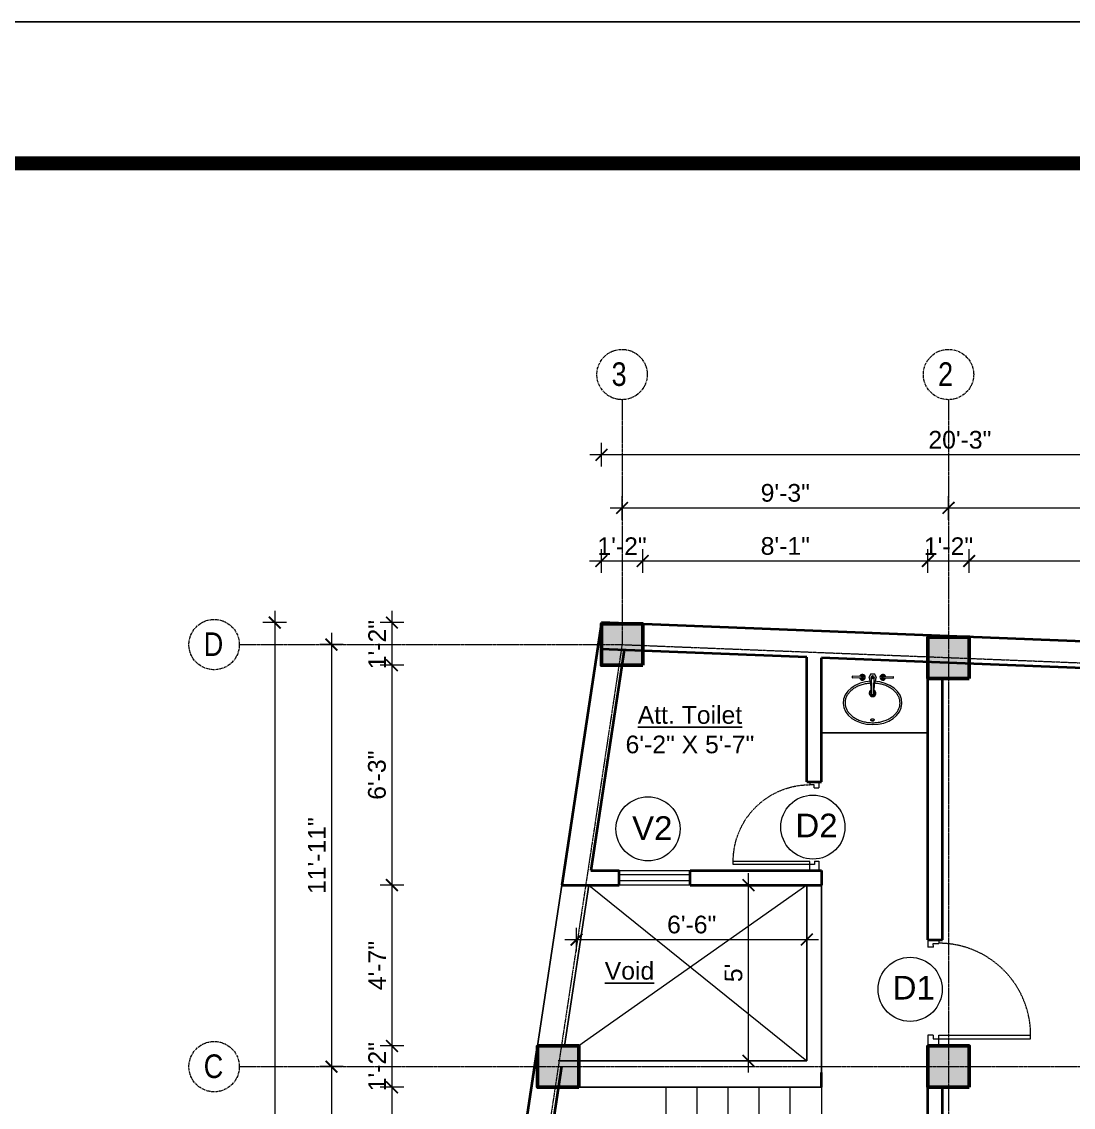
# Model space of a CAD drawing. Header units: inches. Extents: x 137851 to 141026, y -21374 to -19129.
# Drawn here: x 139412.5 to 139768.7, y -19496.7 to -19128.7 of the extents above; entities that cross this region are included whole.
import ezdxf

# ---------------------------------------------------------------- set-up
doc = ezdxf.new("R2010")
doc.units = ezdxf.units.IN
doc.header["$LTSCALE"] = 0.5
doc.header["$MEASUREMENT"] = 0
doc.header["$PDMODE"] = 66
doc.linetypes.add('CENTER', pattern=[2, 1.25, -0.25, 0.25, -0.25])
doc.linetypes.add('HIDDEN', pattern=[0.375, 0.25, -0.125])
for name, color, linetype, lineweight in [('Annotate-Lite.w', 177, 'Continuous', 9), ('Annotations-Bold.w', 177, 'Continuous', 13), ('C-COLUMN', 1, 'Continuous', 50), ('DIM 1-100', 4, 'Continuous', 13), ('Door-Window.w', 4, 'Continuous', 15), ('Fittings', 9, 'Continuous', 5), ('hatch', 9, 'Continuous', 5), ('stair', 132, 'Continuous', 13), ('TEXT', 220, 'Continuous', 9), ('Toilet', 7, 'Continuous', 25), ('wall', 1, 'Continuous', 40), ('wall light', 6, 'Continuous', 25), ('window', 4, 'Continuous', 13)]:
    doc.layers.add(name, color=color, linetype=linetype, lineweight=lineweight)
doc.layers.add('furniture', color=31, linetype='Continuous')
doc.styles.add('ARAIL', font='ARIALN.TTF')
doc.styles.add('arial.', font='arial.ttf')
doc.styles.add('gaurav', font='arial.ttf')
doc.styles.get("Standard").update_dxf_attribs({"font": 'arial.ttf'})
doc.dimstyles.new('1 by 96', dxfattribs={"dimtxt": 6, "dimasz": 4, "dimexe": 4, "dimexo": 4, "dimgap": 2, "dimtad": 1, "dimdec": 0, "dimzin": 0, "dimdsep": 46, "dimlunit": 4, "dimtxsty": 'Standard', "dimblk": 'ARCHTICK', "dimcen": 0, "dimdle": 4, "dimadec": 0, "dimazin": 0, "dimtfac": 1, "dimtdec": 0, "dimtix": 1, "dimtofl": 0, "dimtmove": 1, "dimatfit": 3, "dimldrblk": 'ARCHTICK', "dimfxl": 4, "dimfxlon": 1, "dimtolj": 1, "dimtzin": 0, "dimlwd": -1, "dimlwe": -1, "dimarcsym": 0})

# ---------------------------------------------------------------- blocks, each defined once
blk = doc.blocks.new('3-0')
at = {"ltscale": 3}
for p, q in [((11063.05, 10097.68), (11065.97, 10099.9)), ((11065.97, 10099.9), (11066.71, 10098.92)), ((11063.05, 10097.68), (11064.53, 10095.73)), ((11065.99, 10096.84), (11064.53, 10095.73)), ((11065.25, 10097.81), (11066.71, 10098.92)), ((11065.99, 10096.84), (11065.25, 10097.81)), ((11085.5, 10074.13), (11110.32, 10092.96)), ((11111.05, 10091.97), (11110.32, 10092.96)), ((11086.24, 10073.15), (11111.05, 10091.97)), ((11086.24, 10073.15), (11085.5, 10074.13)), ((11084.04, 10073.02), (11082.57, 10071.91)), ((11082.57, 10071.91), (11084.79, 10068.98)), ((11084.04, 10073.02), (11084.78, 10072.04)), ((11084.78, 10072.04), (11086.24, 10073.15)), ((11084.79, 10068.98), (11087.72, 10071.2)), ((11087.72, 10071.2), (11086.24, 10073.15))]:
    blk.add_line(p, q, dxfattribs=at)
at = {"layer": 'Door-Window.w', "color": 9, "linetype": 'HIDDEN', "lineweight": 18}
blk.add_arc((11085.5, 10074.13), 31.16, 37.1906, 127.1465, dxfattribs=at)
blk = doc.blocks.new('A$C604E024C')
at = {"linetype": 'ByBlock'}
for p, q in [((-107, 6), (-198, 9)), ((-101, 4), (-101, -4)), ((-101, 4), (-101, 1)), ((-101, 4), (-101, 4)), ((-101, 1), (-97, 1)), ((-101, 0), (-101, -4)), ((-101, 0), (-97, 0)), ((-97, 4), (-97, 1)), ((-97, 4), (-96, 4)), ((-96, 4), (-96, -4)), ((-6, 4), (-6, -4)), ((-6, 4), (-5, 4)), ((-5, 4), (-5, -4)), ((0, 13), (0, -13)), ((1, 4), (1, -4)), ((1, 4), (3, 4)), ((2, 4), (2, 1)), ((2, 4), (3, 4)), ((2, 1), (3, 1)), ((100, 2), (101, 2)), ((107, 6), (198, 9)), ((199, 8), (199, -8)), ((-107, -6), (-198, -9)), ((-101, -4), (-101, -4)), ((-101, -4), (-101, -4)), ((-97, 0), (-97, -4)), ((-97, -4), (-96, -4)), ((-96, -4), (-96, -4)), ((-6, -4), (-1, -4)), ((-5, -4), (-1, -4)), ((-1, -4), (-1, -4)), ((1, -4), (3, -4)), ((2, 0), (2, -4)), ((2, 0), (3, 0)), ((2, -4), (3, -4)), ((100, -2), (101, -2)), ((107, -6), (198, -9))]:
    blk.add_line(p, q, dxfattribs=at)
for points in [[(35, -3), (35, -3, 0.267949), (35, 2), (20, 29, 0.267949), (15, 31), (-15, 31, 0.267949), (-20, 29), (-35, 2, 0.267949), (-35, -3)], [(0, 13), (-5, 13, 0.267949), (-9, 10), (-13, 2, 0.267949), (-13, -3), (-9, -10, 0.267949), (-5, -13), (0, -13)], [(0, 13), (5, 13, -0.267949), (9, 10), (13, 2, -0.267949), (13, -3), (9, -10, -0.267949), (5, -13), (0, -13)], [(-15, -149, 0.267949), (-15, -154), (-9, -163, 0.267949), (-5, -166), (0, -166)], [(15, -149, -0.267949), (15, -154), (9, -163, -0.267949), (5, -166), (0, -166)]]:
    blk.add_lwpolyline(points, format="xyb", dxfattribs=at)
for centre, radius, start, end in [((-148, 0), 51.6, 171.6285, 188.3715), ((-198, 8), 1, 88.5767, 180), ((-99, 0), 27.8, 193.9353, 166.0647), ((-99, 0), 16.1, 203.4772, 156.5228), ((-99, 0), 13.6, 207.8254, 152.1746), ((-99, 0), 10.7, 215.7665, 144.2335), ((3, 2), 1.6, 270, 90.0142), ((3, 2), 2.2, 301.4048, 90), ((3, -2), 2.5, 270, 62.7097), ((99, 0), 27.8, 13.9353, 346.0647), ((99, 0), 16.1, 23.4772, 336.5228), ((99, 0), 13.6, 27.8254, 332.1746), ((99, 0), 10.7, 35.7665, 324.2335), ((198, 8), 1, 0, 91.4233), ((-198, -8), 1, 180, 271.4233), ((-325, -117), 312, 354.1333, 21.5654), ((-1093, -110), 1085, 357.1828, 5.6778), ((3, -2), 1.9, 270, 90), ((1084, -109), 1075, 174.3028, 182.8736), ((325, -117), 312, 158.4157, 185.9255), ((198, -8), 1, 268.5767, 0)]:
    blk.add_arc(centre, radius, start, end, dxfattribs=at)
blk.add_ellipse((99, 0), major_axis=(0, 4.4), ratio=0.647537, start_param=-0.996154, end_param=4.137747, dxfattribs=at)
blk.add_open_spline([(100, 2), (100, 3), (100, 3), (100, 3), (99, 4), (99, 4), (99, 4), (99, 4), (98, 4), (98, 4), (98, 3), (97, 3), (97, 3), (97, 2), (97, 2), (96, 1), (96, 0), (96, 0), (96, -2), (97, -2), (97, -3), (97, -3), (98, -4), (98, -4), (99, -4), (99, -4), (99, -4), (100, -3), (100, -3), (100, -3), (100, -2)], degree=3, knots=[5.296065, 5.296065, 5.296065, 5.296065, 5.668493, 5.668493, 6.044953, 6.044953, 6.283185, 6.283185, 6.283185, 6.618814, 6.618814, 6.954443, 6.954443, 7.290072, 7.290072, 7.6257, 7.6257, 8.094621, 8.094621, 8.563542, 8.563542, 8.940002, 8.940002, 9.316461, 9.316461, 9.692921, 9.692921, 10.069381, 10.069381, 10.411893, 10.411893, 10.411893, 10.411893], dxfattribs=at)
blk = doc.blocks.new('basin')
for radius, start, end in [(1.14, 113.503, 66.2712), (0.79, 126.715, 52.8739)]:
    blk.add_arc((134195.31, -39122.53), radius, start, end)
blk.add_ellipse((134195.31, -39125.83), major_axis=(-9.97, 0), ratio=0.736887, start_param=4.757716, end_param=10.948885)
blk.add_ellipse((134195.31, -39131.57), major_axis=(0.448, 0), ratio=0.674502)
for points, knots in [([(134194.69, -39119.15), (134194.32, -39119.17), (134193.96, -39119.2), (134193.09, -39119.32), (134192.57, -39119.42), (134191.58, -39119.69), (134191.1, -39119.85), (134190.19, -39120.23), (134189.76, -39120.45), (134188.95, -39120.93), (134188.57, -39121.2), (134187.89, -39121.77), (134187.59, -39122.07), (134187.06, -39122.71), (134186.83, -39123.04), (134186.45, -39123.73), (134186.3, -39124.08), (134186.09, -39124.79), (134186.03, -39125.15), (134185.99, -39125.61), (134185.99, -39125.72), (134185.99, -39125.83), (134185.99, -39126.08), (134186.01, -39126.34), (134186.11, -39126.94), (134186.2, -39127.29), (134186.47, -39127.97), (134186.64, -39128.31), (134187.06, -39128.96), (134187.31, -39129.28), (134187.88, -39129.88), (134188.2, -39130.16), (134188.9, -39130.7), (134189.28, -39130.94), (134190.1, -39131.39), (134190.53, -39131.59), (134191.45, -39131.93), (134191.92, -39132.08), (134192.9, -39132.31), (134193.4, -39132.4), (134194.43, -39132.51), (134194.94, -39132.53), (134195.97, -39132.52), (134196.49, -39132.48), (134197.5, -39132.35), (134198, -39132.25), (134198.97, -39132), (134199.44, -39131.84), (134200.34, -39131.48), (134200.76, -39131.27), (134201.56, -39130.8), (134201.93, -39130.55), (134202.61, -39130), (134202.91, -39129.71), (134203.45, -39129.1), (134203.69, -39128.78), (134204.08, -39128.12), (134204.24, -39127.78), (134204.48, -39127.09), (134204.56, -39126.74), (134204.64, -39126.04), (134204.64, -39125.69), (134204.57, -39124.98), (134204.49, -39124.62), (134204.25, -39123.91), (134204.09, -39123.56), (134203.69, -39122.89), (134203.45, -39122.56), (134202.89, -39121.93), (134202.58, -39121.63), (134201.88, -39121.07), (134201.49, -39120.81), (134200.67, -39120.35), (134200.22, -39120.13), (134199.3, -39119.77), (134198.81, -39119.62), (134197.81, -39119.37), (134197.29, -39119.28), (134196.49, -39119.19), (134196.22, -39119.16), (134195.94, -39119.15)], [4.778413, 4.778413, 4.778413, 4.778413, 4.89303, 4.89303, 5.060537, 5.060537, 5.228045, 5.228045, 5.395552, 5.395552, 5.56306, 5.56306, 5.730567, 5.730567, 5.898075, 5.898075, 6.065582, 6.065582, 6.233089, 6.233089, 6.283185, 6.283185, 6.283185, 6.401225, 6.401225, 6.564378, 6.564378, 6.727532, 6.727532, 6.890685, 6.890685, 7.053839, 7.053839, 7.216992, 7.216992, 7.380146, 7.380146, 7.543299, 7.543299, 7.706452, 7.706452, 7.869606, 7.869606, 8.032759, 8.032759, 8.195913, 8.195913, 8.359066, 8.359066, 8.52222, 8.52222, 8.685373, 8.685373, 8.848527, 8.848527, 9.01168, 9.01168, 9.174834, 9.174834, 9.337987, 9.337987, 9.501141, 9.501141, 9.668648, 9.668648, 9.836155, 9.836155, 10.003663, 10.003663, 10.17117, 10.17117, 10.338678, 10.338678, 10.506185, 10.506185, 10.673693, 10.673693, 10.8412, 10.8412, 10.929386, 10.929386, 10.929386, 10.929386]), ([(134195.86, -39131.57), (134195.86, -39131.55), (134195.86, -39131.52), (134195.84, -39131.46), (134195.83, -39131.44), (134195.79, -39131.36), (134195.75, -39131.32), (134195.66, -39131.25), (134195.6, -39131.23), (134195.46, -39131.18), (134195.36, -39131.16), (134195.17, -39131.17), (134195.07, -39131.2), (134194.94, -39131.27), (134194.9, -39131.3), (134194.83, -39131.37), (134194.8, -39131.4), (134194.77, -39131.48), (134194.76, -39131.52), (134194.75, -39131.6), (134194.76, -39131.65), (134194.79, -39131.73), (134194.81, -39131.76), (134194.87, -39131.83), (134194.9, -39131.86), (134194.98, -39131.9), (134195.02, -39131.92), (134195.15, -39131.97), (134195.25, -39131.99), (134195.44, -39131.98), (134195.54, -39131.95), (134195.67, -39131.89), (134195.72, -39131.85), (134195.79, -39131.78), (134195.81, -39131.75), (134195.85, -39131.67), (134195.86, -39131.63), (134195.86, -39131.58), (134195.86, -39131.58), (134195.86, -39131.57)], [0, 0, 0, 0, 0.188397, 0.188397, 0.376794, 0.376794, 0.73698, 0.73698, 1.097166, 1.097166, 1.657793, 1.657793, 2.21842, 2.21842, 2.564182, 2.564182, 2.840364, 2.840364, 3.116547, 3.116547, 3.39273, 3.39273, 3.668913, 3.668913, 3.945096, 3.945096, 4.221279, 4.221279, 4.783807, 4.783807, 5.346334, 5.346334, 5.697184, 5.697184, 5.974645, 5.974645, 6.252106, 6.252106, 6.283185, 6.283185, 6.283185, 6.283185])]:
    blk.add_open_spline(points, degree=3, knots=knots)
at = {"xscale": 0.03499430959345774, "yscale": 0.03499430959345774, "zscale": 0.03499430959345774, "rotation": 359.9929103328581}
blk.add_blockref('A$C604E024C', (134195.31, -39117.12), dxfattribs=at)
blk = doc.blocks.new('_ArchTick')
at = {"color": 0, "linetype": 'ByBlock', "const_width": 0.15}
blk.add_lwpolyline([(-0.5, -0.5), (0.5, 0.5)], dxfattribs=at)
blk = doc.blocks.new('*D211')
at = {"layer": 'Defpoints', "color": 0, "transparency": 16777216}
for p in [(139622.87, -19311.49), (139608.87, -19332.83), (139622.87, -19332.83)]:
    blk.add_point(p, dxfattribs=at)
at = {"layer": 'DIM 1-100', "color": 0, "transparency": 16777216}
for p, q in [((139608.87, -19315.49), (139608.87, -19307.49)), ((139622.87, -19315.49), (139622.87, -19307.49)), ((139604.87, -19311.49), (139626.87, -19311.49))]:
    blk.add_line(p, q, dxfattribs=at)
at = {"layer": 'DIM 1-100', "color": 0, "transparency": 16777216, "xscale": 4, "yscale": 4, "zscale": 4, "rotation": 180}
blk.add_blockref('_ArchTick', (139608.87, -19311.49), dxfattribs=at)
at = {"layer": 'DIM 1-100', "color": 0, "transparency": 16777216, "xscale": 4, "yscale": 4, "zscale": 4}
blk.add_blockref('_ArchTick', (139622.87, -19311.49), dxfattribs=at)
at = {"layer": 'DIM 1-100', "color": 0, "transparency": 16777216, "insert": (139615.87, -19306.48), "char_height": 6, "attachment_point": 5}
blk.add_mtext('\\A1;1\'-2"', dxfattribs=at)
blk = doc.blocks.new('*D212')
at = {"layer": 'Defpoints', "color": 0, "transparency": 16777216}
for p in [(139719.47, -19311.49), (139622.87, -19332.83), (139719.47, -19337.27)]:
    blk.add_point(p, dxfattribs=at)
at = {"layer": 'DIM 1-100', "color": 0, "transparency": 16777216}
for p, q in [((139622.87, -19315.49), (139622.87, -19307.49)), ((139719.47, -19315.49), (139719.47, -19307.49)), ((139618.87, -19311.49), (139723.47, -19311.49))]:
    blk.add_line(p, q, dxfattribs=at)
at = {"layer": 'DIM 1-100', "color": 0, "transparency": 16777216, "xscale": 4, "yscale": 4, "zscale": 4, "rotation": 180}
blk.add_blockref('_ArchTick', (139622.87, -19311.49), dxfattribs=at)
at = {"layer": 'DIM 1-100', "color": 0, "transparency": 16777216, "xscale": 4, "yscale": 4, "zscale": 4}
blk.add_blockref('_ArchTick', (139719.47, -19311.49), dxfattribs=at)
at = {"layer": 'DIM 1-100', "color": 0, "transparency": 16777216, "insert": (139671.17, -19306.43), "char_height": 6, "attachment_point": 5}
blk.add_mtext('\\A1;8\'-1"', dxfattribs=at)
blk = doc.blocks.new('*D213')
at = {"layer": 'Defpoints', "color": 0, "transparency": 16777216}
for p in [(139733.47, -19311.49), (139719.47, -19337.27), (139733.47, -19337.27)]:
    blk.add_point(p, dxfattribs=at)
at = {"layer": 'DIM 1-100', "color": 0, "transparency": 16777216}
for p, q in [((139719.47, -19315.49), (139719.47, -19307.49)), ((139733.47, -19315.49), (139733.47, -19307.49)), ((139715.47, -19311.49), (139737.47, -19311.49))]:
    blk.add_line(p, q, dxfattribs=at)
at = {"layer": 'DIM 1-100', "color": 0, "transparency": 16777216, "xscale": 4, "yscale": 4, "zscale": 4, "rotation": 180}
blk.add_blockref('_ArchTick', (139719.47, -19311.49), dxfattribs=at)
at = {"layer": 'DIM 1-100', "color": 0, "transparency": 16777216, "xscale": 4, "yscale": 4, "zscale": 4}
blk.add_blockref('_ArchTick', (139733.47, -19311.49), dxfattribs=at)
at = {"layer": 'DIM 1-100', "color": 0, "transparency": 16777216, "insert": (139726.47, -19306.48), "char_height": 6, "attachment_point": 5}
blk.add_mtext('\\A1;1\'-2"', dxfattribs=at)
blk = doc.blocks.new('*D214')
at = {"layer": 'Defpoints', "color": 0, "transparency": 16777216}
for p in [(139837.7, -19311.49), (139733.47, -19337.27), (139837.7, -19341.93)]:
    blk.add_point(p, dxfattribs=at)
at = {"layer": 'DIM 1-100', "color": 0, "transparency": 16777216}
for p, q in [((139733.47, -19315.49), (139733.47, -19307.49)), ((139837.7, -19315.49), (139837.7, -19307.49)), ((139729.47, -19311.49), (139841.7, -19311.49))]:
    blk.add_line(p, q, dxfattribs=at)
at = {"layer": 'DIM 1-100', "color": 0, "transparency": 16777216, "xscale": 4, "yscale": 4, "zscale": 4, "rotation": 180}
blk.add_blockref('_ArchTick', (139733.47, -19311.49), dxfattribs=at)
at = {"layer": 'DIM 1-100', "color": 0, "transparency": 16777216, "xscale": 4, "yscale": 4, "zscale": 4}
blk.add_blockref('_ArchTick', (139837.7, -19311.49), dxfattribs=at)
at = {"layer": 'DIM 1-100', "color": 0, "transparency": 16777216, "insert": (139785.58, -19306.43), "char_height": 6, "attachment_point": 5}
blk.add_mtext('\\A1;8\'-8"', dxfattribs=at)
blk = doc.blocks.new('*D216')
at = {"layer": 'Defpoints', "color": 0, "transparency": 16777216}
for p in [(139726.47, -19293.49), (139615.87, -19332.83), (139726.47, -19336.99)]:
    blk.add_point(p, dxfattribs=at)
at = {"layer": 'DIM 1-100', "color": 0, "transparency": 16777216}
for p, q in [((139615.87, -19297.49), (139615.87, -19289.49)), ((139726.47, -19297.49), (139726.47, -19289.49)), ((139611.87, -19293.49), (139730.47, -19293.49))]:
    blk.add_line(p, q, dxfattribs=at)
at = {"layer": 'DIM 1-100', "color": 0, "transparency": 16777216, "xscale": 4, "yscale": 4, "zscale": 4, "rotation": 180}
blk.add_blockref('_ArchTick', (139615.87, -19293.49), dxfattribs=at)
at = {"layer": 'DIM 1-100', "color": 0, "transparency": 16777216, "xscale": 4, "yscale": 4, "zscale": 4}
blk.add_blockref('_ArchTick', (139726.47, -19293.49), dxfattribs=at)
at = {"layer": 'DIM 1-100', "color": 0, "transparency": 16777216, "insert": (139671.17, -19288.43), "char_height": 6, "attachment_point": 5}
blk.add_mtext('\\A1;9\'-3"', dxfattribs=at)
blk = doc.blocks.new('*D217')
at = {"layer": 'Defpoints', "color": 0, "transparency": 16777216}
for p in [(139844.7, -19293.49), (139726.47, -19336.99), (139844.7, -19341.66)]:
    blk.add_point(p, dxfattribs=at)
at = {"layer": 'DIM 1-100', "color": 0, "transparency": 16777216}
for p, q in [((139726.47, -19297.49), (139726.47, -19289.49)), ((139844.7, -19297.49), (139844.7, -19289.49)), ((139722.47, -19293.49), (139848.7, -19293.49))]:
    blk.add_line(p, q, dxfattribs=at)
at = {"layer": 'DIM 1-100', "color": 0, "transparency": 16777216, "xscale": 4, "yscale": 4, "zscale": 4, "rotation": 180}
blk.add_blockref('_ArchTick', (139726.47, -19293.49), dxfattribs=at)
at = {"layer": 'DIM 1-100', "color": 0, "transparency": 16777216, "xscale": 4, "yscale": 4, "zscale": 4}
blk.add_blockref('_ArchTick', (139844.7, -19293.49), dxfattribs=at)
at = {"layer": 'DIM 1-100', "color": 0, "transparency": 16777216, "insert": (139785.58, -19288.43), "char_height": 6, "attachment_point": 5}
blk.add_mtext('\\A1;9\'-10"', dxfattribs=at)
blk = doc.blocks.new('*D218')
at = {"layer": 'Defpoints', "color": 0, "transparency": 16777216}
for p in [(139608.93, -19275.49), (139608.93, -19332.36), (139851.7, -19341.93)]:
    blk.add_point(p, dxfattribs=at)
at = {"layer": 'DIM 1-100', "color": 0, "transparency": 16777216}
for p, q in [((139608.93, -19279.49), (139608.93, -19271.49)), ((139851.7, -19279.49), (139851.7, -19271.49)), ((139855.7, -19275.49), (139604.93, -19275.49))]:
    blk.add_line(p, q, dxfattribs=at)
at = {"layer": 'DIM 1-100', "color": 0, "transparency": 16777216, "xscale": 4, "yscale": 4, "zscale": 4, "rotation": 180}
blk.add_blockref('_ArchTick', (139608.93, -19275.49), dxfattribs=at)
at = {"layer": 'DIM 1-100', "color": 0, "transparency": 16777216, "xscale": 4, "yscale": 4, "zscale": 4}
blk.add_blockref('_ArchTick', (139851.7, -19275.49), dxfattribs=at)
at = {"layer": 'DIM 1-100', "color": 0, "transparency": 16777216, "insert": (139730.32, -19270.43), "char_height": 6, "attachment_point": 5}
blk.add_mtext('\\A1;20\'-3"', dxfattribs=at)
blk = doc.blocks.new('*D234')
at = {"layer": 'Defpoints', "color": 0, "transparency": 16777216}
for p in [(139608.93, -19332.36), (139537.91, -19346.83), (139608.87, -19346.83)]:
    blk.add_point(p, dxfattribs=at)
at = {"layer": 'DIM 1-100', "color": 0, "transparency": 16777216}
for p, q in [((139537.91, -19328.36), (139537.91, -19350.83)), ((139541.91, -19332.36), (139533.91, -19332.36)), ((139541.91, -19346.83), (139533.91, -19346.83))]:
    blk.add_line(p, q, dxfattribs=at)
at = {"layer": 'DIM 1-100', "color": 0, "transparency": 16777216, "xscale": 4, "yscale": 4, "zscale": 4}
for p, rotation in [((139537.91, -19332.36), 90), ((139537.91, -19346.83), 270)]:
    blk.add_blockref('_ArchTick', p, dxfattribs=dict(at, rotation=rotation))
at = {"layer": 'DIM 1-100', "color": 0, "transparency": 16777216, "insert": (139532.9, -19339.83), "char_height": 6, "attachment_point": 5, "rotation": 90}
blk.add_mtext('\\A1;1\'-2"', dxfattribs=at)
blk = doc.blocks.new('*D235')
at = {"layer": 'Defpoints', "color": 0, "transparency": 16777216}
for p in [(139608.87, -19346.83), (139537.91, -19421.35), (139595.5, -19421.35)]:
    blk.add_point(p, dxfattribs=at)
at = {"layer": 'DIM 1-100', "color": 0, "transparency": 16777216}
for p, q in [((139537.91, -19342.83), (139537.91, -19425.35)), ((139541.91, -19346.83), (139533.91, -19346.83)), ((139541.91, -19421.35), (139533.91, -19421.35))]:
    blk.add_line(p, q, dxfattribs=at)
at = {"layer": 'DIM 1-100', "color": 0, "transparency": 16777216, "xscale": 4, "yscale": 4, "zscale": 4}
for p, rotation in [((139537.91, -19346.83), 90), ((139537.91, -19421.35), 270)]:
    blk.add_blockref('_ArchTick', p, dxfattribs=dict(at, rotation=rotation))
at = {"layer": 'DIM 1-100', "color": 0, "transparency": 16777216, "insert": (139532.85, -19384.09), "char_height": 6, "attachment_point": 5, "rotation": 90}
blk.add_mtext('\\A1;6\'-3"', dxfattribs=at)
blk = doc.blocks.new('*D236')
at = {"layer": 'Defpoints', "color": 0, "transparency": 16777216}
for p in [(139595.5, -19421.35), (139537.91, -19475.89), (139587.26, -19475.89)]:
    blk.add_point(p, dxfattribs=at)
at = {"layer": 'DIM 1-100', "color": 0, "transparency": 16777216}
for p, q in [((139537.91, -19417.35), (139537.91, -19479.89)), ((139541.91, -19421.35), (139533.91, -19421.35)), ((139541.91, -19475.89), (139533.91, -19475.89))]:
    blk.add_line(p, q, dxfattribs=at)
at = {"layer": 'DIM 1-100', "color": 0, "transparency": 16777216, "xscale": 4, "yscale": 4, "zscale": 4}
for p, rotation in [((139537.91, -19421.35), 90), ((139537.91, -19475.89), 270)]:
    blk.add_blockref('_ArchTick', p, dxfattribs=dict(at, rotation=rotation))
at = {"layer": 'DIM 1-100', "color": 0, "transparency": 16777216, "insert": (139532.91, -19448.62), "char_height": 6, "attachment_point": 5, "rotation": 90}
blk.add_mtext('\\A1;4\'-7"', dxfattribs=at)
blk = doc.blocks.new('*D237')
at = {"layer": 'Defpoints', "color": 0, "transparency": 16777216}
for p in [(139587.26, -19475.89), (139537.91, -19489.89), (139587.26, -19489.89)]:
    blk.add_point(p, dxfattribs=at)
at = {"layer": 'DIM 1-100', "color": 0, "transparency": 16777216}
for p, q in [((139537.91, -19471.89), (139537.91, -19493.89)), ((139541.91, -19475.89), (139533.91, -19475.89)), ((139541.91, -19489.89), (139533.91, -19489.89))]:
    blk.add_line(p, q, dxfattribs=at)
at = {"layer": 'DIM 1-100', "color": 0, "transparency": 16777216, "xscale": 4, "yscale": 4, "zscale": 4}
for p, rotation in [((139537.91, -19475.89), 90), ((139537.91, -19489.89), 270)]:
    blk.add_blockref('_ArchTick', p, dxfattribs=dict(at, rotation=rotation))
at = {"layer": 'DIM 1-100', "color": 0, "transparency": 16777216, "insert": (139532.9, -19482.89), "char_height": 6, "attachment_point": 5, "rotation": 90}
blk.add_mtext('\\A1;1\'-2"', dxfattribs=at)
blk = doc.blocks.new('*D238')
at = {"layer": 'Defpoints', "color": 0, "transparency": 16777216}
for p in [(139587.26, -19489.89), (139537.91, -19593.39), (139569.52, -19593.39)]:
    blk.add_point(p, dxfattribs=at)
at = {"layer": 'DIM 1-100', "color": 0, "transparency": 16777216}
for p, q in [((139537.91, -19485.89), (139537.91, -19597.39)), ((139541.91, -19489.89), (139533.91, -19489.89)), ((139541.91, -19593.39), (139533.91, -19593.39))]:
    blk.add_line(p, q, dxfattribs=at)
at = {"layer": 'DIM 1-100', "color": 0, "transparency": 16777216, "xscale": 4, "yscale": 4, "zscale": 4}
for p, rotation in [((139537.91, -19489.89), 90), ((139537.91, -19593.39), 270)]:
    blk.add_blockref('_ArchTick', p, dxfattribs=dict(at, rotation=rotation))
at = {"layer": 'DIM 1-100', "color": 0, "transparency": 16777216, "insert": (139532.85, -19541.64), "char_height": 6, "attachment_point": 5, "rotation": 90}
blk.add_mtext('\\A1;8\'-8"', dxfattribs=at)
blk = doc.blocks.new('*D243')
at = {"layer": 'Defpoints', "color": 0, "transparency": 16777216}
for p in [(139615.87, -19339.83), (139517.44, -19482.89), (139594.26, -19482.89)]:
    blk.add_point(p, dxfattribs=at)
at = {"layer": 'DIM 1-100', "color": 0, "transparency": 16777216}
for p, q in [((139517.44, -19335.83), (139517.44, -19486.89)), ((139521.44, -19339.83), (139513.44, -19339.83)), ((139521.44, -19482.89), (139513.44, -19482.89))]:
    blk.add_line(p, q, dxfattribs=at)
at = {"layer": 'DIM 1-100', "color": 0, "transparency": 16777216, "xscale": 4, "yscale": 4, "zscale": 4}
for p, rotation in [((139517.44, -19339.83), 90), ((139517.44, -19482.89), 270)]:
    blk.add_blockref('_ArchTick', p, dxfattribs=dict(at, rotation=rotation))
at = {"layer": 'DIM 1-100', "color": 0, "transparency": 16777216, "insert": (139512.43, -19411.36), "char_height": 6, "attachment_point": 5, "rotation": 90}
blk.add_mtext('\\A1;11\'-11"', dxfattribs=at)
blk = doc.blocks.new('*D244')
at = {"layer": 'Defpoints', "color": 0, "transparency": 16777216}
for p in [(139594.26, -19482.89), (139517.44, -19598.39), (139581.52, -19598.39)]:
    blk.add_point(p, dxfattribs=at)
at = {"layer": 'DIM 1-100', "color": 0, "transparency": 16777216}
for p, q in [((139517.44, -19478.89), (139517.44, -19602.39)), ((139521.44, -19482.89), (139513.44, -19482.89)), ((139521.44, -19598.39), (139513.44, -19598.39))]:
    blk.add_line(p, q, dxfattribs=at)
at = {"layer": 'DIM 1-100', "color": 0, "transparency": 16777216, "xscale": 4, "yscale": 4, "zscale": 4}
for p, rotation in [((139517.44, -19482.89), 90), ((139517.44, -19598.39), 270)]:
    blk.add_blockref('_ArchTick', p, dxfattribs=dict(at, rotation=rotation))
at = {"layer": 'DIM 1-100', "color": 0, "transparency": 16777216, "insert": (139512.38, -19540.64), "char_height": 6, "attachment_point": 5, "rotation": 90}
blk.add_mtext('\\A1;9\'-8"', dxfattribs=at)
blk = doc.blocks.new('*D246')
at = {"layer": 'Defpoints', "color": 0, "transparency": 16777216}
for p in [(139608.93, -19332.36), (139498.19, -19756.37), (139544.91, -19756.37)]:
    blk.add_point(p, dxfattribs=at)
at = {"layer": 'DIM 1-100', "color": 0, "transparency": 16777216}
for p, q in [((139498.19, -19328.36), (139498.19, -19760.37)), ((139502.19, -19332.36), (139494.19, -19332.36)), ((139502.19, -19756.37), (139494.19, -19756.37))]:
    blk.add_line(p, q, dxfattribs=at)
at = {"layer": 'DIM 1-100', "color": 0, "transparency": 16777216, "xscale": 4, "yscale": 4, "zscale": 4}
for p, rotation in [((139498.19, -19332.36), 90), ((139498.19, -19756.37), 270)]:
    blk.add_blockref('_ArchTick', p, dxfattribs=dict(at, rotation=rotation))
at = {"layer": 'DIM 1-100', "color": 0, "transparency": 16777216, "insert": (139493.13, -19544.36), "char_height": 6, "attachment_point": 5, "rotation": 90}
blk.add_mtext('\\A1;35\'-4"', dxfattribs=at)
blk = doc.blocks.new('*D250')
at = {"layer": 'Defpoints', "color": 0, "transparency": 16777216}
for p in [(139851.7, -19341.93), (139733.47, -19734.04), (139921.42, -19734.04)]:
    blk.add_point(p, dxfattribs=at)
at = {"layer": 'DIM 1-100', "color": 0, "transparency": 16777216}
for p, q in [((139921.42, -19337.93), (139921.42, -19738.04)), ((139917.42, -19341.93), (139925.42, -19341.93)), ((139917.42, -19734.04), (139925.42, -19734.04))]:
    blk.add_line(p, q, dxfattribs=at)
at = {"layer": 'DIM 1-100', "color": 0, "transparency": 16777216, "xscale": 4, "yscale": 4, "zscale": 4}
for p, rotation in [((139921.42, -19341.93), 90), ((139921.42, -19734.04), 270)]:
    blk.add_blockref('_ArchTick', p, dxfattribs=dict(at, rotation=rotation))
at = {"layer": 'DIM 1-100', "color": 0, "transparency": 16777216, "insert": (139916.35, -19537.99), "char_height": 6, "attachment_point": 5, "rotation": 90}
blk.add_mtext('\\A1;32\'-8"', dxfattribs=at)
blk = doc.blocks.new('*D251')
at = {"layer": 'Defpoints', "color": 0, "transparency": 16777216}
for p in [(139658.69, -19421.35), (139678.47, -19421.35), (139678.47, -19480.89)]:
    blk.add_point(p, dxfattribs=at)
at = {"layer": 'DIM 1-100', "color": 0, "transparency": 16777216}
for p, q in [((139658.69, -19484.89), (139658.69, -19417.35)), ((139662.69, -19421.35), (139654.69, -19421.35)), ((139662.69, -19480.89), (139654.69, -19480.89))]:
    blk.add_line(p, q, dxfattribs=at)
at = {"layer": 'DIM 1-100', "color": 0, "transparency": 16777216, "xscale": 4, "yscale": 4, "zscale": 4}
for p, rotation in [((139658.69, -19421.35), 90), ((139658.69, -19480.89), 270)]:
    blk.add_blockref('_ArchTick', p, dxfattribs=dict(at, rotation=rotation))
at = {"layer": 'DIM 1-100', "color": 0, "transparency": 16777216, "insert": (139653.64, -19451.12), "char_height": 6, "attachment_point": 5, "rotation": 90}
blk.add_mtext("\\A1;5'", dxfattribs=at)
blk = doc.blocks.new('*D252')
at = {"layer": 'Defpoints', "color": 0, "transparency": 16777216}
for p in [(139678.47, -19421.35), (139678.47, -19439.81), (139600.48, -19448.62)]:
    blk.add_point(p, dxfattribs=at)
at = {"layer": 'DIM 1-100', "color": 0, "transparency": 16777216}
for p, q in [((139600.48, -19443.81), (139600.48, -19435.81)), ((139678.47, -19435.81), (139678.47, -19443.81)), ((139596.48, -19439.81), (139682.47, -19439.81))]:
    blk.add_line(p, q, dxfattribs=at)
at = {"layer": 'DIM 1-100', "color": 0, "transparency": 16777216, "xscale": 4, "yscale": 4, "zscale": 4, "rotation": 180}
blk.add_blockref('_ArchTick', (139600.48, -19439.81), dxfattribs=at)
at = {"layer": 'DIM 1-100', "color": 0, "transparency": 16777216, "xscale": 4, "yscale": 4, "zscale": 4}
blk.add_blockref('_ArchTick', (139678.47, -19439.81), dxfattribs=at)
at = {"layer": 'DIM 1-100', "color": 0, "transparency": 16777216, "insert": (139639.47, -19434.75), "char_height": 6, "attachment_point": 5}
blk.add_mtext('\\A1;6\'-6"', dxfattribs=at)

msp = doc.modelspace()

# ---------------------------------------------------------------- hatches: boundary and pattern name
at = {"layer": 'C-COLUMN'}
h = msp.add_hatch(color=256, dxfattribs=at)
h.dxf.hatch_style = 1
h.paths.add_polyline_path([(139608.87, -19332.83), (139608.87, -19346.83), (139622.87, -19346.83), (139622.87, -19332.83)])
h = msp.add_hatch(color=256, dxfattribs=at)
h.dxf.hatch_style = 1
h.paths.add_polyline_path([(139719.47, -19337.27), (139719.47, -19351.27), (139733.47, -19351.27), (139733.47, -19337.27)])
h = msp.add_hatch(color=256, dxfattribs=at)
h.dxf.hatch_style = 1
h.paths.add_polyline_path([(139587.26, -19475.89), (139587.26, -19489.89), (139601.26, -19489.89), (139601.26, -19475.89)])
h = msp.add_hatch(color=256, dxfattribs=at)
h.dxf.hatch_style = 1
h.paths.add_polyline_path([(139719.47, -19475.89), (139719.47, -19489.89), (139733.47, -19489.89), (139733.47, -19475.89)])

# ---------------------------------------------------------------- linework, layer by layer
msp.add_lwpolyline([(137851.27, -21373.73), (137851.27, -19128.69), (141026.08, -19128.69), (141026.08, -21373.73)], close=True)
at = {"const_width": 4.8}
msp.add_lwpolyline([(140978.08, -21325.73), (140978.08, -19176.69), (137995.27, -19176.69), (137995.27, -21325.73)], close=True, dxfattribs=at)
at = {"layer": 'Annotate-Lite.w', "ltscale": 0.005}
for centre in [(139624.66, -19402.29), (139680.52, -19401.69), (139713.46, -19456.69)]:
    msp.add_circle(centre, 10.86, dxfattribs=at)
at = {"layer": 'Annotations-Bold.w', "linetype": 'CENTER', "ltscale": 0.3}
for p, q in [((139726.47, -19256.82), (139726.47, -19817.04)), ((139486.22, -19482.89), (139932.97, -19482.89))]:
    msp.add_line(p, q, dxfattribs=at)
for points in [[(139615.87, -19256.82), (139615.87, -19339.83), (139594.26, -19482.89), (139576.52, -19600.39), (139557.4, -19727.04), (139557.4, -19817.04)], [(139486.22, -19339.83), (139615.87, -19339.83), (139844.7, -19348.93), (139932.97, -19348.93)]]:
    msp.add_lwpolyline(points, dxfattribs=at)
at = {"layer": 'Annotations-Bold.w', "linetype": 'CENTER', "ltscale": 1.5}
for centre in [(139615.87, -19248.28), (139726.47, -19248.28), (139477.68, -19339.83), (139477.68, -19482.89)]:
    msp.add_circle(centre, 8.53, dxfattribs=at)
at = {"layer": 'C-COLUMN'}
for points in [[(139622.87, -19346.83), (139622.87, -19332.83), (139608.87, -19332.83), (139608.87, -19346.83)], [(139733.47, -19351.27), (139733.47, -19337.27), (139719.47, -19337.27), (139719.47, -19351.27)], [(139601.26, -19489.89), (139601.26, -19475.89), (139587.26, -19475.89), (139587.26, -19489.89)], [(139733.47, -19489.89), (139733.47, -19475.89), (139719.47, -19475.89), (139719.47, -19489.89)]]:
    msp.add_lwpolyline(points, close=True, dxfattribs=at)
at = {"layer": 'Defpoints'}
msp.add_lwpolyline([(139851.7, -19607.39), (139851.7, -19341.93), (139608.93, -19332.36), (139595.5, -19421.35), (139587.26, -19475.89), (139548.29, -19734.04), (139733.47, -19734.04), (139733.47, -19607.39), (139851.7, -19607.39)], dxfattribs=at)
at = {"layer": 'furniture'}
msp.add_line((139683.47, -19369.74), (139719.47, -19369.74), dxfattribs=at)
at = {"layer": 'hatch'}
for p, q in [((139678.47, -19421.35), (139601.26, -19475.89)), ((139604.6, -19421.35), (139678.47, -19480.89))]:
    msp.add_line(p, q, dxfattribs=at)
at = {"layer": 'stair', "linetype": 'ByBlock'}
msp.add_line((139683.47, -19489.89), (139683.47, -19598.39), dxfattribs=at)
for points in [[(139630.66, -19489.89), (139630.66, -19525.89)], [(139641.16, -19489.89), (139641.16, -19525.89)], [(139651.66, -19489.89), (139651.66, -19525.89)], [(139662.16, -19489.89), (139662.16, -19525.89)], [(139672.66, -19489.89), (139672.66, -19525.89)]]:
    msp.add_lwpolyline(points, dxfattribs=at)
at = {"layer": 'Toilet'}
msp.add_line((139851.7, -19341.93), (139608.93, -19332.36), dxfattribs=at)
at = {"layer": 'wall'}
for p, q in [((139608.93, -19332.36), (139595.5, -19421.35)), ((139851.7, -19341.93), (139608.93, -19332.36)), ((139678.47, -19344.11), (139608.58, -19341.35)), ((139810.7, -19349.32), (139683.47, -19344.3)), ((139683.47, -19386.35), (139683.47, -19344.3)), ((139719.47, -19439.89), (139719.47, -19351.27)), ((139724.47, -19439.89), (139724.47, -19351.27)), ((139678.47, -19386.35), (139683.47, -19386.35)), ((139605.35, -19416.35), (139614.91, -19416.35)), ((139614.91, -19421.35), (139614.91, -19416.35)), ((139638.91, -19416.35), (139683.47, -19416.35)), ((139638.91, -19421.35), (139638.91, -19416.35)), ((139683.47, -19416.35), (139683.47, -19421.35)), ((139595.5, -19421.35), (139614.91, -19421.35)), ((139638.91, -19421.35), (139683.47, -19421.35)), ((139719.47, -19439.89), (139724.47, -19439.89)), ((139587.26, -19475.89), (139569.52, -19593.39)), ((139683.47, -19489.89), (139683.47, -19484.89)), ((139719.47, -19593.39), (139719.47, -19489.89)), ((139724.47, -19593.39), (139724.47, -19489.89))]:
    msp.add_line(p, q, dxfattribs=at)
for points in [[(139616.63, -19341.67), (139605.35, -19416.35)], [(139678.47, -19386.35), (139678.47, -19344.11)], [(139595.31, -19482.89), (139578.62, -19593.39)]]:
    msp.add_lwpolyline(points, dxfattribs=at)
at = {"layer": 'wall light'}
for p, q in [((139587.26, -19475.89), (139595.5, -19421.35)), ((139678.47, -19480.89), (139678.47, -19421.35)), ((139683.47, -19489.89), (139683.47, -19421.35)), ((139606.26, -19480.89), (139594.25, -19480.89)), ((139678.47, -19480.89), (139606.26, -19480.89)), ((139606.26, -19489.89), (139594.25, -19489.89)), ((139683.47, -19489.89), (139606.26, -19489.89))]:
    msp.add_line(p, q, dxfattribs=at)
msp.add_lwpolyline([(139604.6, -19421.35), (139596.36, -19475.89)], dxfattribs=at)
at = {"layer": 'window'}
for p, q in [((139614.91, -19416.35), (139638.91, -19416.35)), ((139638.91, -19417.85), (139614.91, -19417.85)), ((139638.91, -19419.85), (139614.91, -19419.85)), ((139638.91, -19421.35), (139614.91, -19421.35))]:
    msp.add_line(p, q, dxfattribs=at)

# ---------------------------------------------------------------- block references
at = {"layer": 'Door-Window.w', "linetype": 'ByBlock'}
for p, xscale, yscale, zscale, rotation in [((152112.12, -20500.26), -0.8331589850765497, 0.8331589850765497, 0.8331589850765497, 37.2669371386873), ((124805.73, -20796.45), 0.9997912369827213, 0.9997912369827213, 0.9997912369827213, 322.8094047884902)]:
    msp.add_blockref('3-0', p, dxfattribs=dict(at, xscale=xscale, yscale=yscale, zscale=zscale, rotation=rotation))
at = {"layer": 'Fittings', "lineweight": 15, "rotation": 359.8162799008568}
msp.add_blockref('basin', (5631.57, 20196.32), dxfattribs=at)

# ---------------------------------------------------------------- texts
at = {"layer": 'Annotate-Lite.w', "ltscale": 0.005, "char_height": 8, "attachment_point": 1, "style": 'gaurav'}
for s, insert in [('V2', (139619.27, -19398.02)), ('D2', (139674.6, -19397.14)), ('D1', (139707.54, -19452.13))]:
    msp.add_mtext_dynamic_manual_height_columns(s, width=8, gutter_width=100, heights=[0], dxfattribs=dict(at, insert=insert))
at = {"layer": 'Annotations-Bold.w', "linetype": 'CENTER', "ltscale": 1.5, "char_height": 8, "attachment_point": 1, "style": 'ARAIL'}
for s, insert in [('3', (139612.33, -19244.15)), ('2', (139722.93, -19244.15)), ('D', (139474.15, -19335.69)), ('C', (139474.15, -19478.75))]:
    msp.add_mtext_dynamic_manual_height_columns(s, width=6.5393, gutter_width=100, heights=[0], dxfattribs=dict(at, insert=insert))
at = {"layer": 'TEXT', "lineweight": -2, "char_height": 6, "width": 127.5059, "attachment_point": 5, "style": 'arial.'}
for s, insert in [('{\\LAtt. Toilet\\P}6\'-2" X 5\'-7"', (139638.87, -19368.71)), ('{\\LVoid}', (139618.38, -19450.43))]:
    msp.add_mtext(s, dxfattribs=dict(at, insert=insert))

# ---------------------------------------------------------------- dimensions: what is measured, and where the dimension line sits
at = {"layer": 'DIM 1-100'}
for base, p1, p2, angle, picture, middle in [((139608.93, -19275.49), (139851.7, -19341.93), (139608.93, -19332.36), 180, '*D218', (139730.32, -19270.43)), ((139726.47, -19293.49), (139615.87, -19332.83), (139726.47, -19336.99), 180, '*D216', (139671.17, -19288.43)), ((139844.7, -19293.49), (139726.47, -19336.99), (139844.7, -19341.66), 180, '*D217', (139785.58, -19288.43)), ((139719.47, -19311.49), (139622.87, -19332.83), (139719.47, -19337.27), 180, '*D212', (139671.17, -19306.43)), ((139837.7, -19311.49), (139733.47, -19337.27), (139837.7, -19341.93), 180, '*D214', (139785.58, -19306.43)), ((139498.19, -19756.37), (139608.93, -19332.36), (139544.91, -19756.37), 90, '*D246', (139493.13, -19544.36)), ((139517.44, -19482.89), (139615.87, -19339.83), (139594.26, -19482.89), 90, '*D243', (139512.43, -19411.36)), ((139921.42, -19734.04), (139851.7, -19341.93), (139733.47, -19734.04), 90, '*D250', (139916.35, -19537.99)), ((139537.91, -19421.35), (139608.87, -19346.83), (139595.5, -19421.35), 90, '*D235', (139532.85, -19384.09)), ((139537.91, -19475.89), (139595.5, -19421.35), (139587.26, -19475.89), 90, '*D236', (139532.91, -19448.62)), ((139658.69, -19421.35), (139678.47, -19480.89), (139678.47, -19421.35), 90, '*D251', (139653.64, -19451.12)), ((139678.47, -19439.81), (139600.48, -19448.62), (139678.47, -19421.35), 180, '*D252', (139639.47, -19434.75)), ((139517.44272985, -19598.38942009), (139594.26214171, -19482.88942009), (139581.5215772, -19598.38942009), 90, '*D244', (139512.37929193, -19540.63942009)), ((139537.91147985, -19593.38942009), (139587.26214171, -19489.88942009), (139569.5215772, -19593.38942009), 90, '*D238', (139532.84804193, -19541.63942009))]:
    dim = msp.add_linear_dim(base=base, p1=p1, p2=p2, angle=angle, dimstyle='1 by 96', dxfattribs=at)
    dim.commit()
    dim.dimension.update_dxf_attribs({"geometry": picture, "text_midpoint": middle})
for base, p1, p2, angle, picture, middle in [((139622.87, -19311.49), (139608.87, -19332.83), (139622.87, -19332.83), 180, '*D211', (139615.87, -19311.49)), ((139733.47, -19311.49), (139719.47, -19337.27), (139733.47, -19337.27), 180, '*D213', (139726.47, -19311.49)), ((139537.91, -19346.83), (139608.93, -19332.36), (139608.87, -19346.83), 90, '*D234', (139537.91, -19339.83)), ((139537.91, -19489.89), (139587.26, -19475.89), (139587.26, -19489.89), 90, '*D237', (139537.91, -19482.89))]:
    dim = msp.add_linear_dim(base=base, p1=p1, p2=p2, angle=angle, dimstyle='1 by 96', dxfattribs=at)
    dim.commit()
    dim.dimension.update_dxf_attribs({"geometry": picture, "text_midpoint": middle, "dimtype": 160})

doc.saveas('drawing.dxf')
